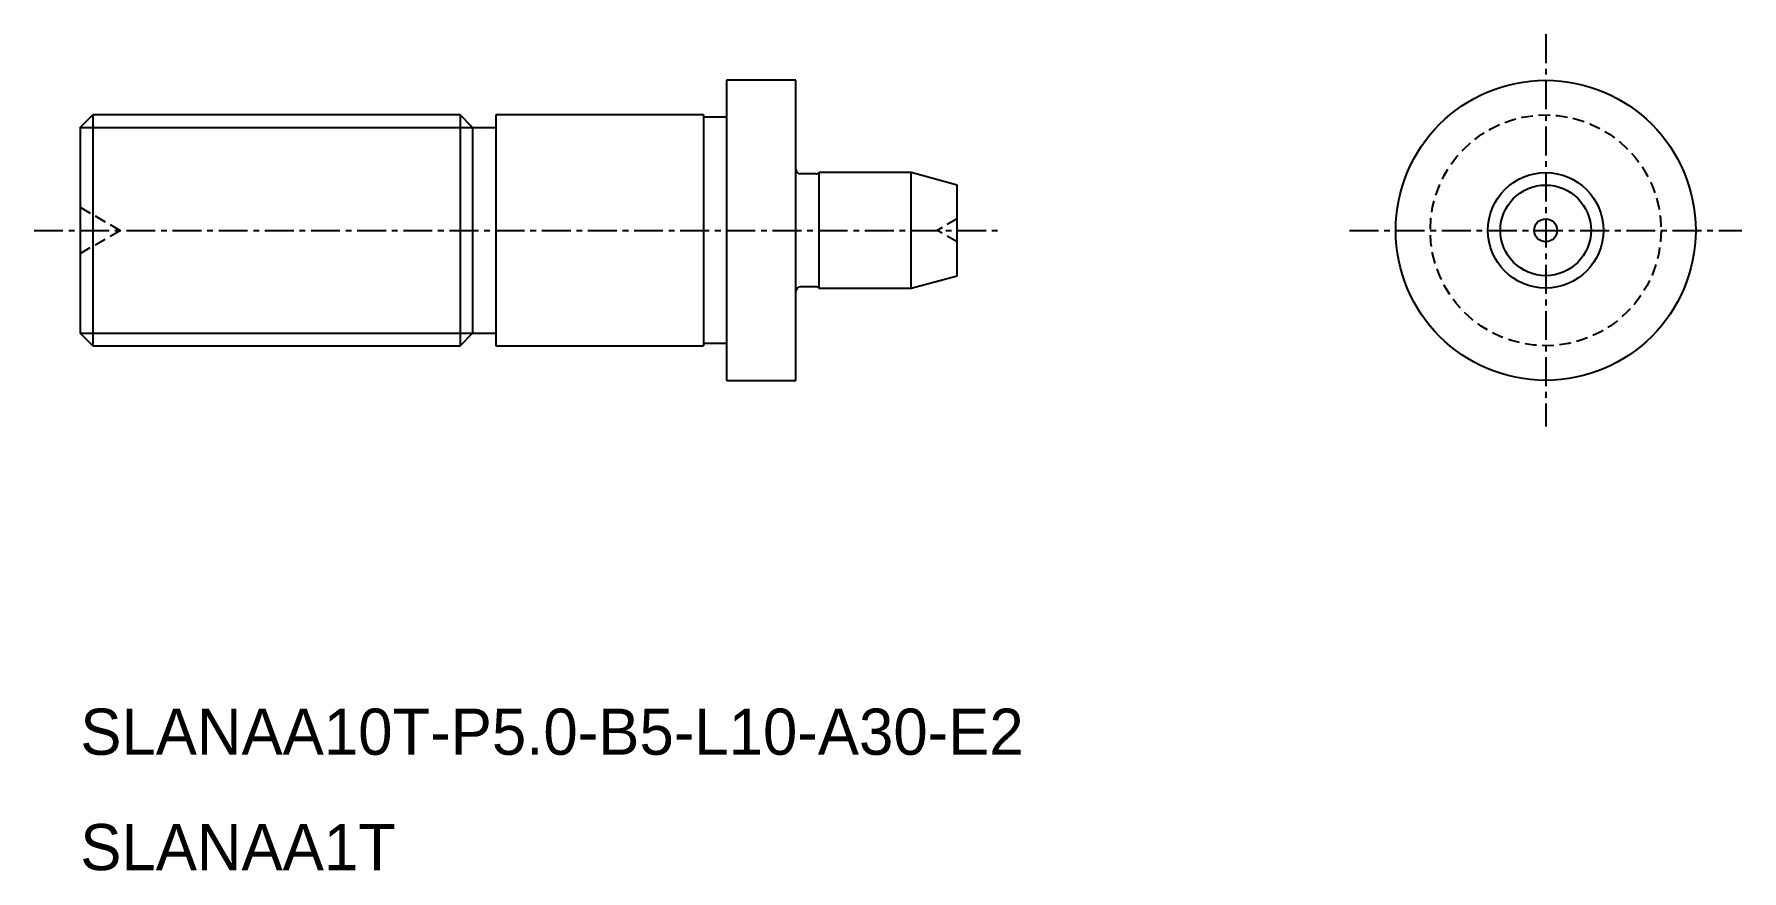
# Model space of a CAD drawing. Extents: x -1654.5 to -1580.5, y -181.3 to -145.
import ezdxf

# ---------------------------------------------------------------- set-up
doc = ezdxf.new("R2010")
doc.units = 0
doc.linetypes.add('CENTER', pattern=[2, 1.25, -0.25, 0.25, -0.25])
doc.linetypes.add('DASHED', pattern=[0.75, 0.5, -0.25])
doc.layers.get('0').update_dxf_attribs({"linetype": 'CONTINUOUS'})
doc.layers.add('CENTER', color=1, linetype='CENTER')

msp = doc.modelspace()

# ---------------------------------------------------------------- linework, layer by layer
at = {"color": 7, "linetype": 'CONTINUOUS'}
for p, q in [((-1621.529, -147.029), (-1624.529, -147.029)), ((-1624.529, -147.029), (-1624.529, -160.029)), ((-1621.529, -160.029), (-1621.529, -147.029)), ((-1652.529, -149.071), (-1651.987, -148.529)), ((-1636.07, -148.529), (-1651.987, -148.529)), ((-1651.987, -148.529), (-1651.987, -158.529)), ((-1635.529, -149.071), (-1636.07, -148.529)), ((-1636.07, -148.529), (-1636.07, -158.529)), ((-1625.529, -148.529), (-1634.529, -148.529)), ((-1634.529, -148.529), (-1634.529, -158.529)), ((-1625.529, -148.529), (-1625.529, -158.529)), ((-1624.529, -148.629), (-1625.529, -148.629)), ((-1652.529, -149.071), (-1652.529, -157.988)), ((-1635.529, -149.071), (-1635.529, -157.988)), ((-1635.529, -149.071), (-1634.529, -149.071)), ((-1620.661, -151.079), (-1621.329, -151.079)), ((-1620.529, -151.029), (-1620.529, -156.029)), ((-1616.529, -151.029), (-1620.529, -151.029)), ((-1616.529, -156.029), (-1616.529, -151.029)), ((-1614.529, -151.565), (-1616.529, -151.029)), ((-1614.529, -155.493), (-1614.529, -151.565)), ((-1620.661, -155.979), (-1621.329, -155.979)), ((-1620.529, -156.029), (-1616.529, -156.029)), ((-1616.529, -156.029), (-1614.529, -155.493)), ((-1651.987, -158.529), (-1652.529, -157.988)), ((-1636.07, -158.529), (-1635.529, -157.988)), ((-1635.529, -157.988), (-1634.529, -157.988)), ((-1651.987, -158.529), (-1636.07, -158.529)), ((-1634.529, -158.529), (-1625.529, -158.529)), ((-1624.529, -158.429), (-1625.529, -158.429)), ((-1624.529, -160.029), (-1621.529, -160.029))]:
    msp.add_line(p, q, dxfattribs=at)
at = {"color": 3, "linetype": 'CONTINUOUS'}
for p, q in [((-1652.529, -149.071), (-1635.529, -149.071)), ((-1652.529, -157.988), (-1635.529, -157.988))]:
    msp.add_line(p, q, dxfattribs=at)
at = {"color": 3, "linetype": 'DASHED'}
for p, q in [((-1652.529, -152.529), (-1650.797, -153.529)), ((-1614.529, -153.029), (-1615.395, -153.529)), ((-1652.529, -154.529), (-1650.797, -153.529)), ((-1614.529, -154.029), (-1615.395, -153.529))]:
    msp.add_line(p, q, dxfattribs=at)
at = {"color": 7, "linetype": 'CONTINUOUS'}
for radius in [6.5, 2.5, 1.964, 0.5]:
    msp.add_circle((-1589.029, -153.529), radius, dxfattribs=at)
at = {"color": 3, "linetype": 'DASHED'}
msp.add_circle((-1589.029, -153.529), 5, dxfattribs=at)
at = {"color": 7, "linetype": 'CONTINUOUS'}
for centre, start, end in [((-1621.329, -150.879), 180, 270), ((-1620.661, -150.879), 270, 311.40962), ((-1621.329, -156.179), 90, 180), ((-1620.661, -156.179), 48.59038, 90)]:
    msp.add_arc(centre, 0.2, start, end, dxfattribs=at)
at = {"layer": 'CENTER', "color": 1, "linetype": 'CENTER'}
for p, q in [((-1589.029, -145.029), (-1589.029, -162.029)), ((-1654.529, -153.529), (-1612.529, -153.529)), ((-1597.529, -153.529), (-1580.529, -153.529))]:
    msp.add_line(p, q, dxfattribs=at)

# ---------------------------------------------------------------- texts
at = {"color": 7, "linetype": 'CONTINUOUS'}
for s, p in [('SLANAA10T-P5.0-B5-L10-A30-E2', (-1652.529, -176.25)), ('SLANAA1T', (-1652.529, -181.25))]:
    msp.add_text(s, height=2, dxfattribs=at).set_placement(p)

doc.saveas('drawing.dxf')
